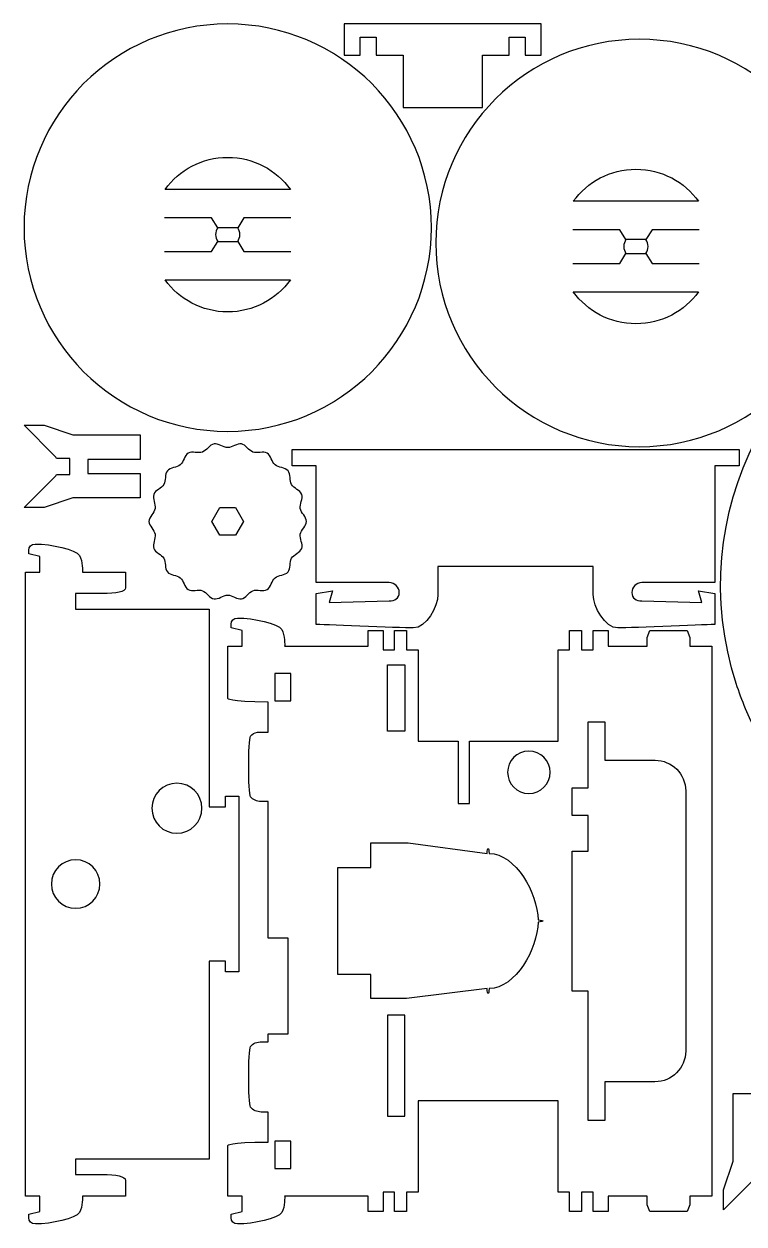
# Model space of a CAD drawing. Extents: x -2 to 298, y -310 to -70.
# Drawn here: x -2.3 to 141.7, y -310.1 to -70.1 of the extents above; entities that cross this region are included whole.
import ezdxf

# ---------------------------------------------------------------- set-up
doc = ezdxf.new("R2010")
doc.units = 0
doc.header["$MEASUREMENT"] = 0
doc.layers.add('CUT', color=7, linetype='CONTINUOUS')
doc.layers.add('ETCH', color=7, linetype='CONTINUOUS')

msp = doc.modelspace()

# ---------------------------------------------------------------- linework, layer by layer
at = {"layer": 'CUT', "color": 7}
for points in [[(89.44, -86.8), (89.44, -76.3), (94.8, -76.3), (94.8, -72.73), (98, -72.73), (98, -76.3), (101.2, -76.3), (101.2, -70.08), (61.81, -70.08), (61.81, -76.3), (65, -76.3), (65, -72.73), (68.2, -72.73), (68.2, -76.3), (73.56, -76.3), (73.56, -86.8), (89.44, -86.8)], [(51.1, -108.84), (41.73, -108.84), (40.49, -110.84), (36.49, -110.84), (35.25, -108.84), (25.88, -108.84)], [(132.75, -111.22), (123.38, -111.22), (122.14, -113.21), (118.14, -113.21), (116.9, -111.22), (107.52, -111.22)], [(25.88, -115.58), (35.25, -115.58), (36.49, -113.59), (40.49, -113.59), (41.73, -115.58), (51.1, -115.58)], [(107.53, -117.96), (116.9, -117.96), (118.14, -115.96), (122.14, -115.96), (123.38, -117.96), (132.75, -117.96)], [(36.9, -172.31), (35.31, -169.56), (36.9, -166.81), (40.08, -166.81), (41.66, -169.56), (40.08, -172.31), (36.9, -172.31)], [(73.92, -198.27), (73.92, -211.52), (70.42, -211.52), (70.42, -198.27), (73.92, -198.27)], [(47.92, -205.48), (51.12, -205.48), (51.12, -199.98), (47.92, -199.98), (47.92, -205.48)], [(73.92, -288.54), (73.92, -268.29), (70.42, -268.29), (70.42, -288.54), (73.92, -288.54)], [(51.12, -293.5), (47.92, -293.5), (47.92, -298.99), (51.12, -298.99), (51.12, -293.5)]]:
    msp.add_lwpolyline(points, dxfattribs=at)
at = {"layer": 'CUT'}
msp.add_lwpolyline([(51.12, -199.99), (47.92, -199.99), (47.92, -205.48), (51.12, -205.48), (51.12, -199.99)], dxfattribs=at)
at = {"layer": 'CUT', "color": 7}
for points, knots in [([(79.23, -110.82), (79.23, -133.32), (60.99, -151.56), (38.49, -151.56), (15.99, -151.56), (-2.25, -133.32), (-2.25, -110.82), (-2.25, -88.32), (15.99, -70.08), (38.49, -70.08), (60.99, -70.08), (79.23, -88.32), (79.23, -110.82)], [0, 0, 0, 0, 1, 1, 1, 2, 2, 2, 3, 3, 3, 4, 4, 4, 4]), ([(161.58, -113.88), (161.58, -136.38), (143.34, -154.62), (120.84, -154.62), (98.34, -154.62), (80.1, -136.38), (80.1, -113.88), (80.1, -91.38), (98.34, -73.14), (120.84, -73.14), (143.34, -73.14), (161.58, -91.38), (161.58, -113.88)], [0, 0, 0, 0, 1, 1, 1, 2, 2, 2, 3, 3, 3, 4, 4, 4, 4]), ([(51.02, -103.16), (48.21, -99.28), (43.65, -96.75), (38.49, -96.75), (33.33, -96.75), (28.77, -99.28), (25.96, -103.16), (25.96, -103.16), (51.02, -103.16), (51.02, -103.16)], [0, 0, 0, 0, 1, 1, 1, 2, 2, 2, 3, 3, 3, 3]), ([(132.67, -105.54), (129.86, -101.66), (125.29, -99.13), (120.14, -99.13), (114.98, -99.13), (110.42, -101.66), (107.61, -105.54), (107.61, -105.54), (132.67, -105.54), (132.67, -105.54)], [0, 0, 0, 0, 1, 1, 1, 2, 2, 2, 3, 3, 3, 3]), ([(36.49, -110.84), (36.22, -111.23), (36.06, -111.7), (36.06, -112.21), (36.06, -112.72), (36.22, -113.2), (36.49, -113.59)], [0, 0, 0, 0, 1, 1, 1, 2, 2, 2, 2]), ([(40.49, -113.59), (40.76, -113.2), (40.92, -112.72), (40.92, -112.21), (40.92, -111.7), (40.76, -111.23), (40.49, -110.84)], [0, 0, 0, 0, 1, 1, 1, 2, 2, 2, 2]), ([(118.14, -113.21), (117.87, -113.6), (117.71, -114.08), (117.71, -114.59), (117.71, -115.1), (117.87, -115.57), (118.14, -115.96)], [0, 0, 0, 0, 1, 1, 1, 2, 2, 2, 2]), ([(122.14, -115.96), (122.41, -115.57), (122.56, -115.1), (122.56, -114.59), (122.56, -114.08), (122.41, -113.6), (122.14, -113.21)], [0, 0, 0, 0, 1, 1, 1, 2, 2, 2, 2]), ([(25.96, -121.26), (28.77, -125.14), (33.33, -127.67), (38.49, -127.67), (43.65, -127.67), (48.21, -125.14), (51.02, -121.26), (51.02, -121.26), (25.96, -121.26), (25.96, -121.26)], [0, 0, 0, 0, 1, 1, 1, 2, 2, 2, 3, 3, 3, 3]), ([(107.61, -123.64), (110.42, -127.52), (114.98, -130.04), (120.14, -130.04), (125.29, -130.04), (129.86, -127.52), (132.67, -123.64), (132.67, -123.64), (107.61, -123.64), (107.61, -123.64)], [0, 0, 0, 0, 1, 1, 1, 2, 2, 2, 3, 3, 3, 3]), ([(3.86, -156.43), (3.86, -156.43), (3.86, -156.43), (3.86, -156.43), (4.02, -156.59), (4.16, -156.77), (4.28, -156.96), (4.28, -156.96), (6.93, -156.96), (6.93, -156.96), (6.93, -156.96), (6.93, -160.16), (6.93, -160.16), (6.93, -160.16), (4.28, -160.16), (4.28, -160.16), (4.16, -160.35), (4.03, -160.53), (3.87, -160.69), (3.87, -160.69), (3.87, -160.69), (3.87, -160.69), (3.87, -160.69), (-2.25, -166.81), (-2.25, -166.81), (-2.25, -166.81), (1.75, -166.81), (1.75, -166.81), (1.75, -166.81), (7.5, -164.88), (7.5, -164.88), (7.5, -164.88), (21, -164.88), (21, -164.88), (21, -164.88), (21, -159.98), (21, -159.98), (21, -159.98), (10.5, -159.98), (10.5, -159.98), (10.5, -159.98), (10.5, -157.15), (10.5, -157.15), (10.5, -157.15), (21, -157.15), (21, -157.15), (21, -157.15), (21, -152.25), (21, -152.25), (21, -152.25), (7.5, -152.25), (7.5, -152.25), (7.5, -152.25), (1.75, -150.31), (1.75, -150.31), (1.75, -150.31), (-2.25, -150.31), (-2.25, -150.31), (-2.25, -150.31), (3.86, -156.43), (3.86, -156.43)], [0, 0, 0, 0, 1, 1, 1, 2, 2, 2, 3, 3, 3, 4, 4, 4, 5, 5, 5, 6, 6, 6, 7, 7, 7, 8, 8, 8, 9, 9, 9, 10, 10, 10, 11, 11, 11, 12, 12, 12, 13, 13, 13, 14, 14, 14, 15, 15, 15, 16, 16, 16, 17, 17, 17, 18, 18, 18, 19, 19, 19, 20, 20, 20, 20]), ([(54.24, -169.56), (54.24, -170.46), (53.17, -171.26), (53.01, -172.12), (52.86, -173.01), (53.59, -174.12), (53.29, -174.95), (52.99, -175.79), (51.71, -176.17), (51.26, -176.93), (50.82, -177.71), (51.12, -179.01), (50.55, -179.68), (49.98, -180.36), (48.65, -180.29), (47.97, -180.86), (47.29, -181.43), (47.13, -182.75), (46.36, -183.2), (45.6, -183.64), (44.37, -183.12), (43.53, -183.42), (42.71, -183.72), (42.11, -184.92), (41.22, -185.07), (40.36, -185.22), (39.39, -184.31), (38.49, -184.31), (37.59, -184.31), (36.61, -185.22), (35.75, -185.07), (34.87, -184.92), (34.27, -183.72), (33.44, -183.42), (32.6, -183.12), (31.38, -183.64), (30.61, -183.2), (29.84, -182.75), (29.69, -181.43), (29.01, -180.86), (28.33, -180.29), (27, -180.36), (26.43, -179.68), (25.86, -179), (26.16, -177.71), (25.71, -176.93), (25.27, -176.17), (23.99, -175.79), (23.69, -174.95), (23.39, -174.12), (24.12, -173.01), (23.96, -172.12), (23.81, -171.26), (22.74, -170.46), (22.74, -169.56), (22.74, -168.66), (23.81, -167.86), (23.96, -167), (24.12, -166.11), (23.39, -165), (23.69, -164.17), (23.99, -163.33), (25.27, -162.95), (25.71, -162.19), (26.16, -161.41), (25.86, -160.11), (26.43, -159.44), (27, -158.76), (28.33, -158.83), (29.01, -158.26), (29.69, -157.69), (29.84, -156.37), (30.61, -155.92), (31.38, -155.48), (32.6, -156), (33.44, -155.7), (34.27, -155.4), (34.87, -154.2), (35.75, -154.05), (36.61, -153.9), (37.59, -154.81), (38.49, -154.81), (39.39, -154.81), (40.36, -153.9), (41.22, -154.05), (42.11, -154.2), (42.71, -155.4), (43.53, -155.7), (44.37, -156), (45.6, -155.48), (46.36, -155.92), (47.13, -156.37), (47.29, -157.69), (47.97, -158.26), (48.65, -158.83), (49.98, -158.76), (50.55, -159.44), (51.12, -160.12), (50.82, -161.42), (51.26, -162.19), (51.71, -162.95), (52.99, -163.33), (53.29, -164.17), (53.59, -165), (52.86, -166.11), (53.01, -167), (53.17, -167.86), (54.24, -168.66), (54.24, -169.56)], [0, 0, 0, 0, 1, 1, 1, 2, 2, 2, 3, 3, 3, 4, 4, 4, 5, 5, 5, 6, 6, 6, 7, 7, 7, 8, 8, 8, 9, 9, 9, 10, 10, 10, 11, 11, 11, 12, 12, 12, 13, 13, 13, 14, 14, 14, 15, 15, 15, 16, 16, 16, 17, 17, 17, 18, 18, 18, 19, 19, 19, 20, 20, 20, 21, 21, 21, 22, 22, 22, 23, 23, 23, 24, 24, 24, 25, 25, 25, 26, 26, 26, 27, 27, 27, 28, 28, 28, 29, 29, 29, 30, 30, 30, 31, 31, 31, 32, 32, 32, 33, 33, 33, 34, 34, 34, 35, 35, 35, 36, 36, 36, 36]), ([(51.35, -155.19), (51.35, -155.19), (51.35, -158.44), (51.35, -158.44), (51.35, -158.44), (56.19, -158.44), (56.19, -158.44), (56.19, -158.44), (56.19, -181.81), (56.19, -181.81), (56.19, -181.81), (70.79, -181.81), (70.79, -181.81), (71.9, -181.81), (72.79, -182.71), (72.79, -183.81), (72.79, -184.92), (71.9, -185.46), (70.79, -185.46), (70.79, -185.46), (58.79, -185.81), (58.79, -185.81), (58.79, -185.81), (59.45, -183.43), (59.45, -183.43), (59.45, -183.43), (56.19, -183.97), (56.19, -183.97), (56.19, -183.97), (56.19, -190.15), (56.19, -190.15), (56.19, -190.15), (73.02, -190.88), (75.6, -190.88), (78.17, -190.88), (80.54, -186.61), (80.54, -184.21), (80.54, -181.81), (80.54, -178.61), (80.54, -178.61), (80.54, -178.61), (111.58, -178.61), (111.58, -178.61), (111.58, -178.61), (111.58, -181.81), (111.58, -184.21), (111.58, -186.61), (113.95, -190.88), (116.52, -190.88), (119.1, -190.88), (135.93, -190.15), (135.93, -190.15), (135.93, -190.15), (135.93, -183.98), (135.93, -183.98), (135.93, -183.98), (132.66, -183.43), (132.66, -183.43), (132.66, -183.43), (133.32, -185.81), (133.32, -185.81), (133.32, -185.81), (121.32, -185.46), (121.32, -185.46), (120.21, -185.46), (119.32, -184.92), (119.32, -183.81), (119.32, -182.71), (120.21, -181.81), (121.32, -181.81), (121.32, -181.81), (135.93, -181.81), (135.93, -181.81), (135.93, -181.81), (135.93, -158.44), (135.93, -158.44), (135.93, -158.44), (140.77, -158.44), (140.77, -158.44), (140.77, -158.44), (140.77, -155.19), (140.77, -155.19), (140.77, -155.19), (51.35, -155.19), (51.35, -155.19)], [0, 0, 0, 0, 1, 1, 1, 2, 2, 2, 3, 3, 3, 4, 4, 4, 5, 5, 5, 6, 6, 6, 7, 7, 7, 8, 8, 8, 9, 9, 9, 10, 10, 10, 11, 11, 11, 12, 12, 12, 13, 13, 13, 14, 14, 14, 15, 15, 15, 16, 16, 16, 17, 17, 17, 18, 18, 18, 19, 19, 19, 20, 20, 20, 21, 21, 21, 22, 22, 22, 23, 23, 23, 24, 24, 24, 25, 25, 25, 26, 26, 26, 27, 27, 27, 28, 28, 28, 28]), ([(38.05, -224.53), (38.05, -224.53), (38.05, -226.65), (38.05, -226.65), (38.05, -226.65), (34.75, -226.65), (34.75, -226.65), (34.75, -226.65), (34.75, -187.09), (34.75, -187.09), (34.75, -187.09), (8.07, -187.09), (8.07, -187.09), (8.07, -187.09), (8.07, -183.99), (8.07, -183.99), (10.36, -183.99), (12.4, -183.99), (13.36, -183.99), (16.2, -183.99), (18.07, -183.63), (18.07, -182.85), (18.07, -182.07), (18.07, -179.69), (18.07, -179.69), (18.07, -179.69), (9.43, -179.69), (9.43, -179.69), (9.43, -179.69), (9.54, -177.53), (8.85, -176.38), (8.1, -175.15), (3.18, -174.09), (0.01, -174.09), (-0.81, -174.09), (-1.29, -174.62), (-1.29, -175.34), (-1.29, -176.07), (-1.29, -176.07), (-1.29, -176.07), (-1.29, -176.07), (0.93, -176.59), (0.93, -176.59), (0.93, -176.59), (0.93, -179.69), (0.93, -179.69), (0.93, -179.69), (0.93, -179.69), (0.93, -179.69), (0.93, -179.69), (-1.93, -179.69), (-1.93, -179.69), (-1.93, -179.69), (-1.93, -183.6), (-1.93, -183.6), (-1.93, -183.6), (-1.93, -183.6), (-1.93, -183.6), (-1.93, -183.6), (-1.93, -187.09), (-1.93, -187.09), (-1.93, -187.09), (-1.93, -187.45), (-1.93, -187.45), (-1.93, -187.45), (-1.93, -297.09), (-1.93, -297.09), (-1.93, -297.09), (-1.93, -297.09), (-1.93, -297.09), (-1.93, -297.09), (-1.93, -300.58), (-1.93, -300.58), (-1.93, -300.58), (-1.93, -300.58), (-1.93, -300.58), (-1.93, -300.58), (-1.93, -304.49), (-1.93, -304.49), (-1.93, -304.49), (0.93, -304.49), (0.93, -304.49), (0.93, -304.49), (0.93, -304.49), (0.93, -304.49), (0.93, -304.49), (0.93, -307.59), (0.93, -307.59), (0.93, -307.59), (-1.29, -308.11), (-1.29, -308.11), (-1.29, -308.11), (-1.29, -308.11), (-1.29, -308.83), (-1.29, -309.56), (-0.81, -310.08), (0.02, -310.08), (3.18, -310.08), (8.1, -309.03), (8.85, -307.79), (9.54, -306.64), (9.44, -304.49), (9.44, -304.49), (9.44, -304.49), (18.07, -304.49), (18.07, -304.49), (18.07, -304.49), (18.07, -302.1), (18.07, -301.32), (18.07, -300.55), (16.2, -300.19), (13.36, -300.19), (12.4, -300.19), (10.36, -300.19), (8.07, -300.19), (8.07, -300.19), (8.07, -297.09), (8.07, -297.09), (8.07, -297.09), (34.75, -297.09), (34.75, -297.09), (34.75, -297.09), (34.75, -257.53), (34.75, -257.53), (34.75, -257.53), (38.05, -257.53), (38.05, -257.53), (38.05, -257.53), (38.05, -259.64), (38.05, -259.64), (38.05, -259.64), (40.74, -259.64), (40.74, -259.64), (40.74, -259.64), (40.74, -224.53), (40.74, -224.53), (40.74, -224.53), (38.05, -224.53), (38.05, -224.53)], [0, 0, 0, 0, 1, 1, 1, 2, 2, 2, 3, 3, 3, 4, 4, 4, 5, 5, 5, 6, 6, 6, 7, 7, 7, 8, 8, 8, 9, 9, 9, 10, 10, 10, 11, 11, 11, 12, 12, 12, 13, 13, 13, 14, 14, 14, 15, 15, 15, 16, 16, 16, 17, 17, 17, 18, 18, 18, 19, 19, 19, 20, 20, 20, 21, 21, 21, 22, 22, 22, 23, 23, 23, 24, 24, 24, 25, 25, 25, 26, 26, 26, 27, 27, 27, 28, 28, 28, 29, 29, 29, 30, 30, 30, 31, 31, 31, 32, 32, 32, 33, 33, 33, 34, 34, 34, 35, 35, 35, 36, 36, 36, 37, 37, 37, 38, 38, 38, 39, 39, 39, 40, 40, 40, 41, 41, 41, 42, 42, 42, 43, 43, 43, 44, 44, 44, 45, 45, 45, 46, 46, 46, 46]), ([(38.49, -294.39), (38.49, -294.39), (38.49, -304.49), (38.49, -304.49), (38.49, -304.49), (41.38, -304.49), (41.38, -304.49), (41.38, -304.49), (41.38, -307.58), (41.38, -307.58), (41.38, -307.58), (39.16, -308.11), (39.16, -308.11), (39.16, -308.11), (39.16, -308.11), (39.16, -308.83), (39.16, -309.56), (39.64, -310.08), (40.46, -310.08), (43.63, -310.08), (48.55, -309.03), (49.3, -307.79), (49.99, -306.64), (49.88, -304.49), (49.88, -304.49), (49.88, -304.49), (66.57, -304.49), (66.57, -304.49), (66.57, -304.49), (66.57, -307.59), (66.57, -307.59), (66.57, -307.59), (69.57, -307.59), (69.57, -307.59), (69.57, -307.59), (69.57, -304.49), (69.57, -304.49), (69.57, -304.49), (69.57, -304.34), (69.57, -304.34), (69.57, -304.34), (69.57, -303.73), (69.57, -303.73), (69.57, -303.73), (71.87, -303.73), (71.87, -303.73), (71.87, -303.73), (71.87, -307.59), (71.87, -307.59), (71.87, -307.59), (74.27, -307.59), (74.27, -307.59), (74.27, -307.59), (74.27, -303.73), (74.27, -303.73), (74.27, -303.73), (76.57, -303.73), (76.57, -303.73), (76.57, -303.73), (76.57, -285.48), (76.57, -285.48), (76.57, -285.48), (104.57, -285.48), (104.57, -285.48), (104.57, -285.48), (104.57, -303.73), (104.57, -303.73), (104.57, -303.73), (106.87, -303.73), (106.87, -303.73), (106.87, -303.73), (106.87, -307.58), (106.87, -307.58), (106.87, -307.58), (109.27, -307.58), (109.27, -307.58), (109.27, -307.58), (109.27, -303.73), (109.27, -303.73), (109.27, -303.73), (111.57, -303.73), (111.57, -303.73), (111.57, -303.73), (111.57, -304.49), (111.57, -304.49), (111.57, -304.49), (111.57, -304.49), (111.57, -304.49), (111.57, -304.49), (111.57, -307.58), (111.57, -307.58), (111.57, -307.58), (114.57, -307.58), (114.57, -307.58), (114.57, -307.58), (114.57, -304.49), (114.57, -304.49), (114.57, -304.49), (122.39, -304.49), (122.39, -304.49), (122.39, -304.49), (122.39, -306.22), (122.39, -306.22), (122.39, -306.22), (122.89, -307.58), (122.89, -307.58), (122.89, -307.58), (130.39, -307.58), (130.39, -307.58), (130.39, -307.58), (130.89, -306.22), (130.89, -306.22), (130.89, -306.22), (130.89, -304.49), (130.89, -304.49), (130.89, -304.49), (135.28, -304.49), (135.28, -304.49), (135.28, -304.49), (135.28, -194.49), (135.28, -194.49), (135.28, -194.49), (130.89, -194.49), (130.89, -194.49), (130.89, -194.49), (130.89, -192.76), (130.89, -192.76), (130.89, -192.76), (130.39, -191.39), (130.39, -191.39), (130.39, -191.39), (122.89, -191.39), (122.89, -191.39), (122.89, -191.39), (122.39, -192.76), (122.39, -192.76), (122.39, -192.76), (122.39, -194.49), (122.39, -194.49), (122.39, -194.49), (114.57, -194.49), (114.57, -194.49), (114.57, -194.49), (114.57, -191.39), (114.57, -191.39), (114.57, -191.39), (111.57, -191.39), (111.57, -191.39), (111.57, -191.39), (111.57, -194.49), (111.57, -194.49), (111.57, -194.49), (111.57, -194.76), (111.57, -194.76), (111.57, -194.76), (111.57, -195.24), (111.57, -195.24), (111.57, -195.24), (109.27, -195.24), (109.27, -195.24), (109.27, -195.24), (109.27, -191.39), (109.27, -191.39), (109.27, -191.39), (106.87, -191.39), (106.87, -191.39), (106.87, -191.39), (106.87, -195.24), (106.87, -195.24), (106.87, -195.24), (104.57, -195.24), (104.57, -195.24), (104.57, -195.24), (104.57, -213.49), (104.57, -213.49), (104.57, -213.49), (86.84, -213.49), (86.84, -213.49), (86.84, -213.49), (86.84, -225.99), (86.84, -225.99), (86.84, -225.99), (84.59, -225.99), (84.59, -225.99), (84.59, -225.99), (84.59, -213.49), (84.59, -213.49), (84.59, -213.49), (76.57, -213.49), (76.57, -213.49), (76.57, -213.49), (76.57, -195.24), (76.57, -195.24), (76.57, -195.24), (74.27, -195.24), (74.27, -195.24), (74.27, -195.24), (74.27, -191.39), (74.27, -191.39), (74.27, -191.39), (71.87, -191.39), (71.87, -191.39), (71.87, -191.39), (71.87, -195.24), (71.87, -195.24), (71.87, -195.24), (69.57, -195.24), (69.57, -195.24), (69.57, -195.24), (69.57, -194.49), (69.57, -194.49), (69.57, -194.49), (69.57, -194.49), (69.57, -194.49), (69.57, -194.49), (69.57, -191.39), (69.57, -191.39), (69.57, -191.39), (66.57, -191.39), (66.57, -191.39), (66.57, -191.39), (66.57, -194.49), (66.57, -194.49), (66.57, -194.49), (49.88, -194.49), (49.88, -194.49), (49.88, -194.45), (49.98, -192.32), (49.3, -191.18), (48.55, -189.95), (43.63, -188.89), (40.46, -188.89), (39.64, -188.89), (39.16, -189.41), (39.16, -190.14), (39.16, -190.87), (39.16, -190.87), (39.16, -190.87), (39.16, -190.87), (41.38, -191.39), (41.38, -191.39), (41.38, -191.39), (41.38, -194.49), (41.38, -194.49), (41.38, -194.49), (38.49, -194.49), (38.49, -194.49), (38.49, -194.49), (38.49, -204.98), (38.49, -204.98), (38.49, -204.98), (38.49, -205.69), (46.58, -205.69), (46.58, -205.69), (46.58, -211.69), (46.58, -211.69), (46.58, -211.69), (44.42, -211.69), (44.42, -211.69), (43.86, -211.83), (43.34, -212.08), (43.05, -212.53), (42.57, -213.3), (42.57, -223.89), (43.05, -224.65), (43.46, -225.29), (44.35, -225.53), (45.13, -225.61), (45.13, -225.61), (46.58, -225.61), (46.58, -225.61), (46.58, -225.61), (46.58, -225.62), (46.58, -225.62), (46.58, -225.62), (46.58, -252.91), (46.58, -252.91), (46.58, -252.91), (50.59, -252.91), (50.59, -252.91), (50.59, -252.91), (50.59, -272.04), (50.59, -272.04), (50.59, -272.04), (46.58, -272.04), (46.58, -272.04), (46.58, -272.04), (46.58, -273.62), (46.58, -273.62), (46.58, -273.62), (45.27, -273.62), (45.27, -273.62), (44.45, -273.69), (43.48, -273.92), (43.05, -274.6), (42.57, -275.37), (42.57, -285.95), (43.05, -286.72), (43.47, -287.38), (44.38, -287.61), (45.18, -287.69), (45.18, -287.69), (46.58, -287.69), (46.58, -287.69), (46.58, -287.69), (46.58, -293.69), (46.58, -293.69), (38.51, -293.69), (38.49, -294.39), (38.49, -294.39)], [0, 0, 0, 0, 1, 1, 1, 2, 2, 2, 3, 3, 3, 4, 4, 4, 5, 5, 5, 6, 6, 6, 7, 7, 7, 8, 8, 8, 9, 9, 9, 10, 10, 10, 11, 11, 11, 12, 12, 12, 13, 13, 13, 14, 14, 14, 15, 15, 15, 16, 16, 16, 17, 17, 17, 18, 18, 18, 19, 19, 19, 20, 20, 20, 21, 21, 21, 22, 22, 22, 23, 23, 23, 24, 24, 24, 25, 25, 25, 26, 26, 26, 27, 27, 27, 28, 28, 28, 29, 29, 29, 30, 30, 30, 31, 31, 31, 32, 32, 32, 33, 33, 33, 34, 34, 34, 35, 35, 35, 36, 36, 36, 37, 37, 37, 38, 38, 38, 39, 39, 39, 40, 40, 40, 41, 41, 41, 42, 42, 42, 43, 43, 43, 44, 44, 44, 45, 45, 45, 46, 46, 46, 47, 47, 47, 48, 48, 48, 49, 49, 49, 50, 50, 50, 51, 51, 51, 52, 52, 52, 53, 53, 53, 54, 54, 54, 55, 55, 55, 56, 56, 56, 57, 57, 57, 58, 58, 58, 59, 59, 59, 60, 60, 60, 61, 61, 61, 62, 62, 62, 63, 63, 63, 64, 64, 64, 65, 65, 65, 66, 66, 66, 67, 67, 67, 68, 68, 68, 69, 69, 69, 70, 70, 70, 71, 71, 71, 72, 72, 72, 73, 73, 73, 74, 74, 74, 75, 75, 75, 76, 76, 76, 77, 77, 77, 78, 78, 78, 79, 79, 79, 80, 80, 80, 81, 81, 81, 82, 82, 82, 83, 83, 83, 84, 84, 84, 85, 85, 85, 86, 86, 86, 87, 87, 87, 88, 88, 88, 89, 89, 89, 90, 90, 90, 91, 91, 91, 92, 92, 92, 93, 93, 93, 94, 94, 94, 95, 95, 95, 96, 96, 96, 97, 97, 97, 98, 98, 98, 99, 99, 99, 100, 100, 100, 101, 101, 101, 102, 102, 102, 103, 103, 103, 103]), ([(107.38, -235.49), (107.38, -235.49), (107.38, -263.49), (107.38, -263.49), (107.38, -263.49), (110.58, -263.49), (110.58, -263.49), (110.58, -263.49), (110.58, -281.64), (110.58, -281.64), (110.58, -281.64), (110.58, -289.36), (110.58, -289.36), (110.58, -289.36), (113.88, -289.36), (113.88, -289.36), (113.88, -289.36), (113.88, -281.64), (113.88, -281.64), (113.88, -281.64), (123.93, -281.64), (123.93, -281.64), (127.31, -281.64), (130.08, -278.89), (130.08, -275.51), (130.08, -275.51), (130.08, -223.46), (130.08, -223.46), (130.08, -220.08), (127.34, -217.34), (123.95, -217.34), (123.95, -217.34), (113.88, -217.34), (113.88, -217.34), (113.88, -217.34), (113.88, -209.62), (113.88, -209.62), (113.88, -209.62), (110.58, -209.62), (110.58, -209.62), (110.58, -209.62), (110.58, -217.34), (110.58, -217.34), (110.58, -217.34), (110.58, -222.86), (110.58, -222.86), (110.58, -222.86), (107.38, -222.86), (107.38, -222.86), (107.38, -222.86), (107.38, -228.36), (107.38, -228.36), (107.38, -228.36), (110.58, -228.36), (110.58, -228.36), (110.58, -228.36), (110.58, -235.49), (110.58, -235.49), (110.58, -235.49), (107.38, -235.49), (107.38, -235.49)], [0, 0, 0, 0, 1, 1, 1, 2, 2, 2, 3, 3, 3, 4, 4, 4, 5, 5, 5, 6, 6, 6, 7, 7, 7, 8, 8, 8, 9, 9, 9, 10, 10, 10, 11, 11, 11, 12, 12, 12, 13, 13, 13, 14, 14, 14, 15, 15, 15, 16, 16, 16, 17, 17, 17, 18, 18, 18, 19, 19, 19, 20, 20, 20, 20]), ([(94.47, -219.74), (94.47, -217.4), (96.37, -215.49), (98.72, -215.49), (101.07, -215.49), (102.97, -217.4), (102.97, -219.74), (102.97, -222.09), (101.07, -223.99), (98.72, -223.99), (96.37, -223.99), (94.47, -222.09), (94.47, -219.74)], [0, 0, 0, 0, 1, 1, 1, 2, 2, 2, 3, 3, 3, 4, 4, 4, 4]), ([(33.34, -226.94), (33.34, -229.7), (31.1, -231.94), (28.34, -231.94), (25.58, -231.94), (23.34, -229.7), (23.34, -226.94), (23.34, -224.18), (25.58, -221.94), (28.34, -221.94), (31.1, -221.94), (33.34, -224.18), (33.34, -226.94)], [0, 0, 0, 0, 1, 1, 1, 2, 2, 2, 3, 3, 3, 4, 4, 4, 4]), ([(67.1, -260.19), (67.1, -260.19), (67.1, -265), (67.1, -265), (67.1, -265), (74.27, -265), (74.27, -265), (74.27, -265), (90.35, -263.01), (90.35, -263.01), (90.41, -263.65), (90.49, -264.01), (90.57, -264.01), (90.65, -264.01), (90.72, -263.65), (90.79, -263.01), (96.14, -262.89), (100.45, -255.05), (100.56, -249.71), (101.21, -249.64), (101.57, -249.56), (101.57, -249.49), (101.57, -249.41), (101.21, -249.33), (100.56, -249.26), (100.45, -243.92), (96.14, -236.08), (90.79, -235.96), (90.72, -235.32), (90.65, -234.96), (90.57, -234.96), (90.49, -234.96), (90.41, -235.32), (90.35, -235.96), (90.35, -235.96), (74.57, -233.85), (74.57, -233.85), (74.57, -233.85), (67.1, -233.85), (67.1, -233.85), (67.1, -233.85), (67.1, -238.79), (67.1, -238.79), (67.1, -238.79), (60.52, -238.79), (60.52, -238.79), (60.52, -238.79), (60.52, -260.19), (60.52, -260.19), (60.52, -260.19), (67.1, -260.19), (67.1, -260.19)], [0, 0, 0, 0, 1, 1, 1, 2, 2, 2, 3, 3, 3, 4, 4, 4, 5, 5, 5, 6, 6, 6, 7, 7, 7, 8, 8, 8, 9, 9, 9, 10, 10, 10, 11, 11, 11, 12, 12, 12, 13, 13, 13, 14, 14, 14, 15, 15, 15, 16, 16, 16, 17, 17, 17, 17]), ([(12.93, -242.09), (12.93, -244.77), (10.75, -246.94), (8.08, -246.94), (5.4, -246.94), (3.23, -244.77), (3.23, -242.09), (3.23, -239.41), (5.4, -237.24), (8.08, -237.24), (10.75, -237.24), (12.93, -239.41), (12.93, -242.09)], [0, 0, 0, 0, 1, 1, 1, 2, 2, 2, 3, 3, 3, 4, 4, 4, 4]), ([(143.76, -301.13), (143.76, -301.13), (143.76, -301.13), (143.76, -301.13), (143.92, -300.97), (144.1, -300.83), (144.3, -300.71), (144.3, -300.71), (144.3, -298.06), (144.3, -298.06), (144.3, -298.06), (147.5, -298.06), (147.5, -298.06), (147.5, -298.06), (147.5, -300.71), (147.5, -300.71), (147.68, -300.83), (147.86, -300.96), (148.02, -301.12), (148.02, -301.12), (148.02, -301.12), (148.02, -301.12), (148.02, -301.12), (154.14, -307.24), (154.14, -307.24), (154.14, -307.24), (154.14, -303.24), (154.14, -303.24), (154.14, -303.24), (152.21, -297.49), (152.21, -297.49), (152.21, -297.49), (152.21, -283.99), (152.21, -283.99), (152.21, -283.99), (147.31, -283.99), (147.31, -283.99), (147.31, -283.99), (147.31, -294.49), (147.31, -294.49), (147.31, -294.49), (144.48, -294.49), (144.48, -294.49), (144.48, -294.49), (144.48, -283.99), (144.48, -283.99), (144.48, -283.99), (139.58, -283.99), (139.58, -283.99), (139.58, -283.99), (139.58, -297.49), (139.58, -297.49), (139.58, -297.49), (137.64, -303.24), (137.64, -303.24), (137.64, -303.24), (137.64, -307.24), (137.64, -307.24), (137.64, -307.24), (143.76, -301.13), (143.76, -301.13)], [0, 0, 0, 0, 1, 1, 1, 2, 2, 2, 3, 3, 3, 4, 4, 4, 5, 5, 5, 6, 6, 6, 7, 7, 7, 8, 8, 8, 9, 9, 9, 10, 10, 10, 11, 11, 11, 12, 12, 12, 13, 13, 13, 14, 14, 14, 15, 15, 15, 16, 16, 16, 17, 17, 17, 18, 18, 18, 19, 19, 19, 20, 20, 20, 20])]:
    msp.add_open_spline(points, degree=3, knots=knots, dxfattribs=at)
at = {"layer": 'ETCH', "color": 7}
msp.add_open_spline([(225.4, -126.23), (225.4, -126.23), (225.41, -126.26), (225.41, -126.26), (225.37, -126.22), (225.34, -126.19), (225.31, -126.16), (225.14, -126), (224.97, -125.85), (224.8, -125.7), (224, -125.15), (223.89, -126.15), (224.61, -128.38), (224.61, -128.38), (224.62, -128.41), (224.62, -128.41), (224.62, -128.41), (221.67, -129.36), (221.67, -129.36), (221.67, -129.36), (219.02, -121.18), (219.02, -121.18), (219.01, -121.17), (219, -121.17), (218.99, -121.16), (207.07, -117.62), (193.98, -117.52), (181.25, -121.64), (147.72, -132.48), (129.34, -168.45), (140.19, -201.98), (141.3, -205.42), (142.68, -208.7), (144.3, -211.81), (144.3, -211.81), (153.31, -208.89), (153.31, -208.89), (182.01, -185.71), (207.57, -159.33), (229.62, -130.45), (228.28, -128.97), (226.87, -127.57), (225.4, -126.23)], degree=3, knots=[0, 0, 0, 0, 1, 1, 1, 2, 2, 2, 3, 3, 3, 4, 4, 4, 5, 5, 5, 6, 6, 6, 7, 7, 7, 8, 8, 8, 9, 9, 9, 10, 10, 10, 11, 11, 11, 12, 12, 12, 13, 13, 13, 14, 14, 14, 14], dxfattribs=at)

doc.saveas('drawing.dxf')
